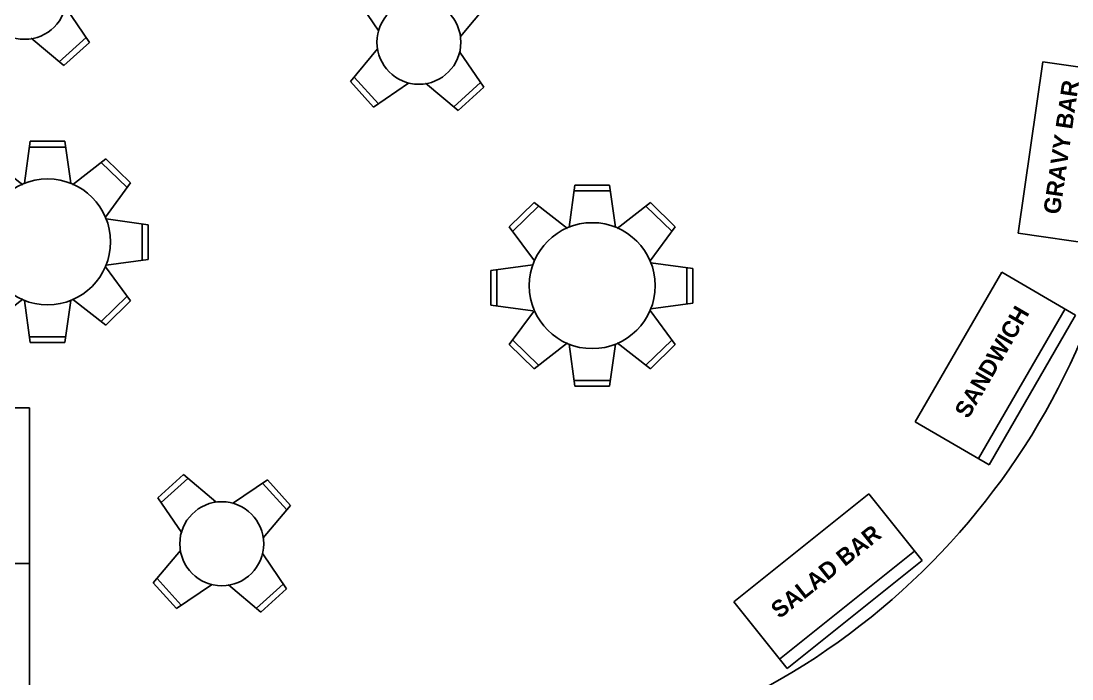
# Model space of a CAD drawing. Header units: inches. Extents: x 478327 to 492265, y -26791 to -22136.
# Drawn here: x 482105 to 482668, y -26115 to -25762 of the extents above; entities that cross this region are included whole.
import ezdxf

# ---------------------------------------------------------------- set-up
doc = ezdxf.new("R2010")
doc.units = ezdxf.units.IN
doc.header["$MEASUREMENT"] = 0
for name, color, linetype in [('A-GLASS', 4, 'Continuous'), ('A-WALL', 7, 'Continuous'), ('furniture', 201, 'Continuous'), ('I-WALL-FULL', 5, 'Continuous'), ('I-WALL-IN', 3, 'Continuous'), ('S_COULMN', 7, 'Continuous')]:
    doc.layers.add(name, color=color, linetype=linetype)
doc.styles.get("Standard").update_dxf_attribs({"font": ''})
doc.styles.get('Standard').set_extended_font_data('MicrogrammaSSi', bold=True)

# ---------------------------------------------------------------- blocks, each defined once
blk = doc.blocks.new('A$C15473981')
at = {"layer": 'furniture'}
for p, q in [((-0.206, 1.198), (-0.274, 0.698)), ((-0.214, 1.129), (0.216, 1.129)), ((0.207, 1.198), (-0.206, 1.198)), ((0.276, 0.698), (0.207, 1.198)), ((-0.989, 0.702), (-0.694, 0.99)), ((-0.639, 0.947), (-0.947, 0.647)), ((-0.694, 0.99), (-0.295, 0.68)), ((0.694, 0.99), (0.295, 0.68)), ((0.639, 0.947), (0.947, 0.647)), ((0.989, 0.702), (0.694, 0.99)), ((-0.689, 0.296), (-0.989, 0.702)), ((0.689, 0.296), (0.989, 0.702)), ((0.697, 0.273), (1.197, 0.205)), ((-0.707, 0.249), (-1.207, 0.18)), ((-1.207, 0.18), (-1.207, -0.232)), ((-1.139, -0.241), (-1.139, 0.189)), ((1.128, -0.217), (1.128, 0.213)), ((1.197, 0.205), (1.197, -0.208)), ((-1.207, -0.232), (-0.707, -0.301)), ((1.197, -0.208), (0.697, -0.277)), ((-0.689, -0.296), (-0.989, -0.702)), ((0.689, -0.296), (0.989, -0.702)), ((-0.989, -0.702), (-0.694, -0.99)), ((-0.639, -0.947), (-0.947, -0.647)), ((-0.694, -0.99), (-0.295, -0.68)), ((-0.206, -1.198), (-0.274, -0.698)), ((0.276, -0.698), (0.207, -1.198)), ((0.694, -0.99), (0.295, -0.68)), ((0.639, -0.947), (0.947, -0.647)), ((0.989, -0.702), (0.694, -0.99)), ((-0.214, -1.129), (0.216, -1.129)), ((0.207, -1.198), (-0.206, -1.198))]:
    blk.add_line(p, q, dxfattribs=at)
at = {"layer": 'S_COULMN'}
blk.add_circle((0, 0), 0.75, dxfattribs=at)
blk = doc.blocks.new('A$C116E3A92')
at = {"layer": 'furniture'}
for p, q in [((-0.791, 0.392), (-1.083, 0.1)), ((-0.389, 0.087), (-0.791, 0.392)), ((-0.2, 0.09), (0.202, 0.395)), ((0.202, 0.395), (0.494, 0.104)), ((-1.04, 0.045), (-0.736, 0.349)), ((0.451, 0.049), (0.148, 0.353)), ((-1.083, 0.1), (-0.778, -0.302)), ((0.494, 0.104), (0.189, -0.299)), ((-0.789, -0.499), (-1.094, -0.901)), ((0.2, -0.502), (0.505, -0.904)), ((-0.747, -1.15), (-1.051, -0.846)), ((0.159, -1.153), (0.462, -0.849)), ((-1.094, -0.901), (-0.802, -1.192)), ((-0.802, -1.192), (-0.4, -0.887)), ((0.213, -1.196), (-0.189, -0.891)), ((0.505, -0.904), (0.213, -1.196))]:
    blk.add_line(p, q, dxfattribs=at)
at = {"layer": 'S_COULMN'}
blk.add_circle((-0.294, -0.404), 0.5, dxfattribs=at)

msp = doc.modelspace()

# ---------------------------------------------------------------- linework, layer by layer
at = {"color": 30, "true_color": 0xf26722}
for p, q in [((482652.552, -25783.948, 3.812), (482639.278, -25875.667, 3.812)), ((482652.552, -25783.948, 3.812), (482697.885, -25790.508, 3.812)), ((482684.611, -25882.228, 3.812), (482639.278, -25875.667, 3.812)), ((482630.528, -25896.662, 3.812), (482584.132, -25976.887, 3.812)), ((482630.528, -25896.662, 3.812), (482670.18, -25919.593, 3.812)), ((482618.136, -25996.552, 3.812), (482664.531, -25916.326, 3.812)), ((482670.18, -25919.593, 3.812), (482623.784, -25999.818, 3.812)), ((482623.784, -25999.818, 3.812), (482584.132, -25976.887, 3.812)), ((482559.272, -26015.375, 3.812), (482486.878, -26073.234, 3.812)), ((482559.272, -26015.375, 3.812), (482587.869, -26051.157, 3.812)), ((482559.272, -26015.375, 3.812), (482559.272, -26015.375, 3.812)), ((482511.401, -26103.919, 3.812), (482583.796, -26046.059, 3.812)), ((482587.869, -26051.157, 3.812), (482515.475, -26109.016, 3.812))]:
    msp.add_line(p, q, dxfattribs=at)
at = {"color": 32}
msp.add_line((482515.475, -26109.016, 3.812), (482486.878, -26073.234, 3.812), dxfattribs=at)
at = {"layer": 'A-GLASS', "color": 4}
msp.add_arc((482318.594, -25780.954, 0.693), 385.703, 297.78218, 76.81682, dxfattribs=at)
at = {"layer": 'A-WALL'}
msp.add_line((482109.126, -26061.639, 6.93), (482109.126, -26066.139, 6.93), dxfattribs=at)
at = {"layer": 'I-WALL-FULL'}
for p, q in [((482109.126, -26052.639, 6.93), (482094.958, -26052.639, 6.93)), ((482109.126, -26061.639, 6.93), (482109.126, -26052.639, 6.93)), ((482109.126, -26066.139, 6.93), (482109.126, -26061.639, 6.93)), ((482109.126, -26120.139, 6.93), (482109.126, -26066.139, 6.93))]:
    msp.add_line(p, q, dxfattribs=at)
at = {"layer": 'I-WALL-IN'}
msp.add_line((482109.126, -26052.639, 6.93), (482109.126, -25969.389, 6.93), dxfattribs=at)
at = {"layer": 'I-WALL-IN', "elevation": 6.93}
msp.add_lwpolyline([(482039.639, -25969.389), (482109.126, -25969.389)], dxfattribs=at)

# ---------------------------------------------------------------- block references
at = {"xscale": 45, "yscale": 45, "zscale": 45}
msp.add_blockref('A$C15473981', (482118.838, -25880.414, 3.812), dxfattribs=at)
at = {"color": 30, "true_color": 0xf26722, "xscale": 45, "yscale": 45, "zscale": 45}
msp.add_blockref('A$C15473981', (482410.939, -25903.864, 3.812), dxfattribs=at)
at = {"layer": 'S_COULMN', "xscale": 45.00000000000062, "yscale": 45.00000000000062, "zscale": 45.00000000000062, "rotation": 267.0503325455494}
for p in [(482123.958, -25763.525, 3.812), (482335.458, -25787.6, 3.812), (482229.724, -26056.283, 3.812)]:
    msp.add_blockref('A$C116E3A92', p, dxfattribs=at)

# ---------------------------------------------------------------- texts
at = {"insert": (482652.777, -25864.745), "char_height": 9, "attachment_point": 1, "rotation": 81.76526}
msp.add_mtext_dynamic_manual_height_columns('{\\fBahnschrift Light|b1|i0|c0|p34;GRAVY BAR}', width=341.25, gutter_width=1.5, heights=[0], dxfattribs=at)
at = {"color": 7, "true_color": 0xffffff, "char_height": 9, "attachment_point": 1}
for s, insert, rotation in [('{\\fBahnschrift Light|b1|i0|c0|p34;SANDWICH}', (482604.794, -25971.074), 59.95864), ('{\\fBahnschrift Light|b1|i0|c0|p34;SALAD BAR}', (482505.748, -26075.581), 38.63261)]:
    msp.add_mtext_dynamic_manual_height_columns(s, width=341.25, gutter_width=1.5, heights=[0], dxfattribs=dict(at, insert=insert, rotation=rotation))

doc.saveas('drawing.dxf')
